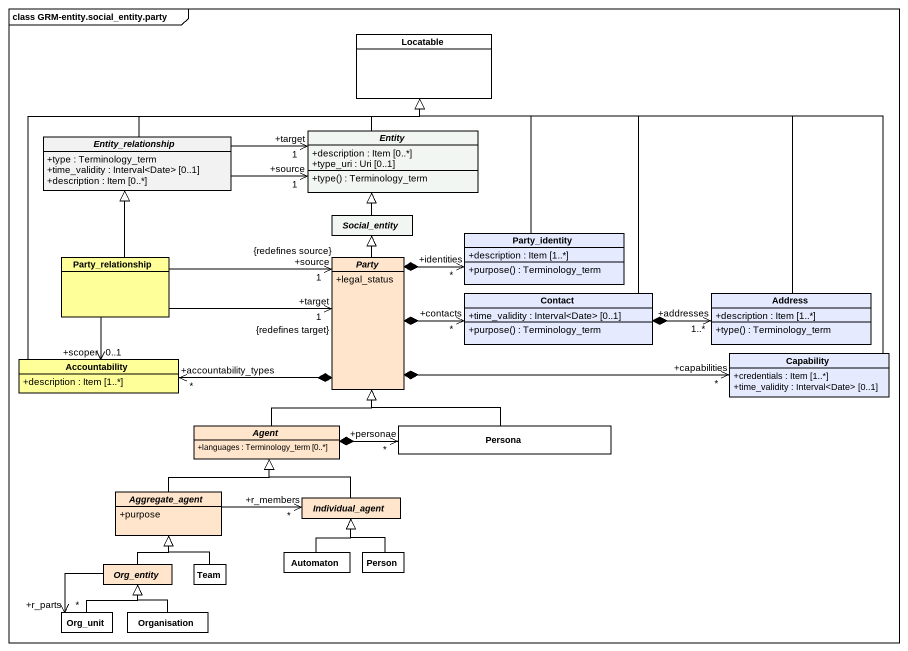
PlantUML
@startuml
mainframe class GRM-entity.social_entity.party
hide circle
hide empty members
skinparam classAttributeIconSize 0
class Locatable #FFFFFF
abstract class Entity_relationship #F2F2F2 {
  +type : Terminology_term
  +time_validity : Interval<Date> [0..1]
  +description : Item [0..*]
}
abstract class "Entity" as Entity_ #F2F6F3 {
  +description : Item [0..*]
  +type_uri : Uri [0..1]
  +type() : Terminology_term
}
abstract class Social_entity #F2F6F3
class Party_relationship #FFFF99
abstract class Party #FFE5CB {
  +legal_status
}
class Party_identity #E5EAFF {
  +description : Item [1..*]
  +purpose() : Terminology_term
}
class Contact #E5EAFF {
  +time_validity : Interval<Date> [0..1]
  +purpose() : Terminology_term
}
class Address #E5EAFF {
  +description : Item [1..*]
  +type() : Terminology_term
}
class Accountability #FFFF99 {
  +description : Item [1..*]
}
class Capability #E5EAFF {
  +credentials : Item [1..*]
  +time_validity : Interval<Date> [0..1]
}
abstract class "Agent" as Agent_ #FFE5CB {
  +languages : Terminology_term [0..*]
}
class Persona
abstract class Aggregate_agent #FFE5CB {
  +purpose
}
abstract class Individual_agent #FFE5CB
abstract class Org_entity #FFE5CB
class Team
class Automaton
class "Person" as Person_
class Org_unit
class Organisation
Entity_relationship -right-|> Locatable
Entity_ -up-|> Locatable
Entity_ "+source\n1" <-left- Entity_relationship
Entity_ "+target\n1" <-left- Entity_relationship
Social_entity -up-|> Entity_
Party_relationship -up-|> Entity_relationship
Party_relationship --> "+scoper\n0..1" Accountability
Party -up-|> Social_entity
Party "+source\n1\n{redefines source}" <-left- Party_relationship
Party "+target\n1\n{redefines target}" <-left- Party_relationship
Party *-right-> "+identities\n*" Party_identity
Party *-right-> "+contacts\n*" Contact
Party *-left-> "*\n+accountability_types" Accountability
Party *-right-> "+capabilities\n*" Capability
Party_identity -up-|> Locatable
Contact -up-|> Locatable
Contact *-right-> "+addresses\n1..*" Address
Address -up-|> Locatable
Accountability -up-|> Locatable
Capability -up-|> Locatable
Agent_ -up-|> Party
Agent_ *-right-> "+personae\n*" Persona
Persona -up-|> Party
Aggregate_agent -up-|> Agent_
Individual_agent -up-|> Agent_
Individual_agent "+r_members\n*" <-left- Aggregate_agent
Org_entity -up-|> Aggregate_agent
Org_entity --> "+r_parts\n*" Org_unit
Team -up-|> Aggregate_agent
Automaton -up-|> Individual_agent
Person_ -up-|> Individual_agent
Org_unit -up-|> Org_entity
Organisation -up-|> Org_entity
@enduml
